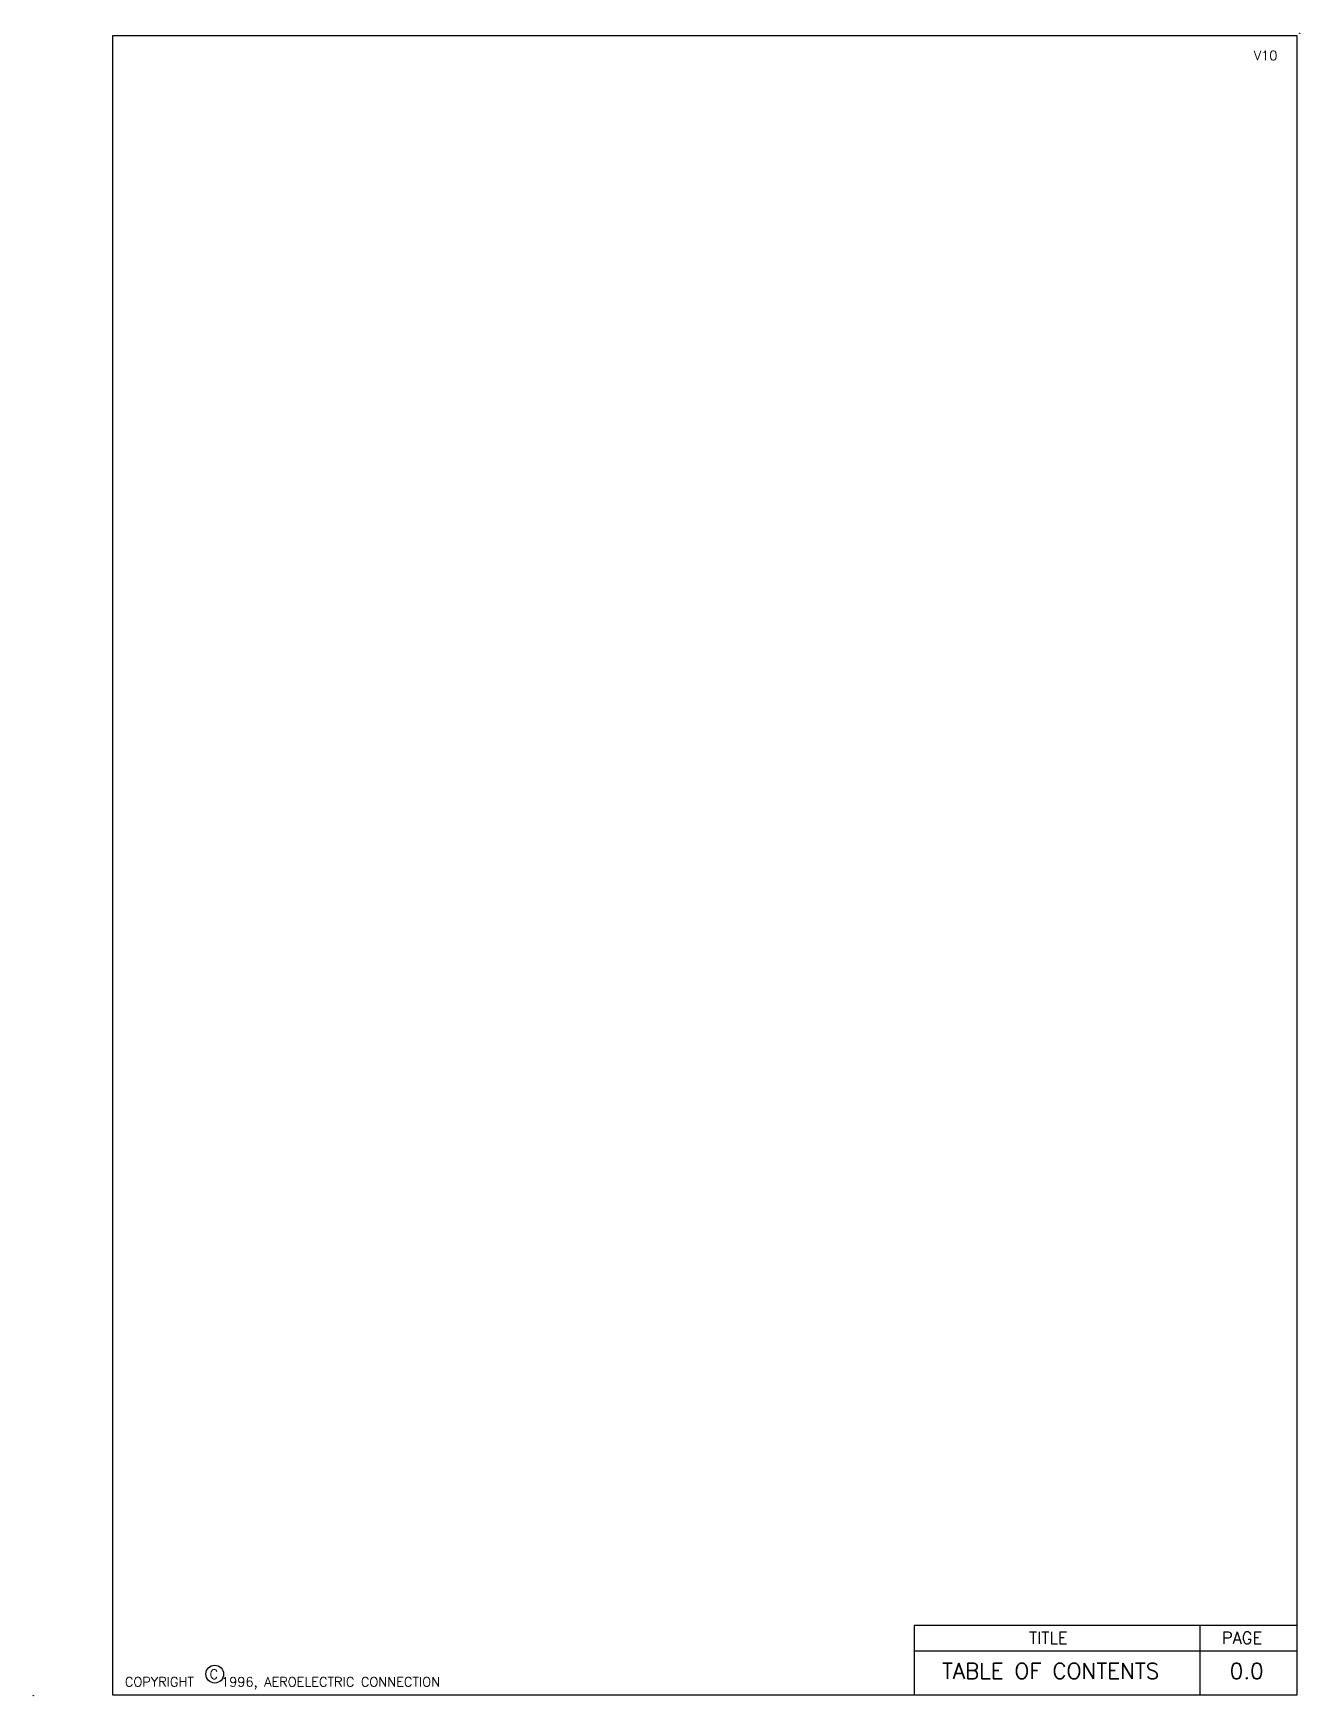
# Model space of a CAD drawing. Extents: x 0 to 8, y 0 to 10.5.
import ezdxf
from ezdxf.enums import TextEntityAlignment as Align

# ---------------------------------------------------------------- set-up
doc = ezdxf.new("R2010")
doc.units = 0
doc.header["$LTSCALE"] = 0.3
doc.layers.get('0').update_dxf_attribs({"linetype": 'CONTINUOUS'})
doc.styles.get("Standard").update_dxf_attribs({"font": 'ROMANS'})

msp = doc.modelspace()

# ---------------------------------------------------------------- linework, layer by layer
at = {"color": 0}
for p, q in [((8, 0.443), (5.575, 0.443)), ((5.575, 0.443), (5.575, 0.005)), ((7.385, 0.443), (7.385, 0.005)), ((8, 0.281), (5.575, 0.281))]:
    msp.add_line(p, q, dxfattribs=at)
msp.add_lwpolyline([(8, 0.005), (8, 10.505), (0.5, 10.505), (0.5, 0.005)], close=True, dxfattribs=at)
for centre, radius in [((8.016, 10.52), 0.001), ((1.148, 0.136), 0.0564), ((0, 0), 0.001)]:
    msp.add_circle(centre, radius, dxfattribs=at)

# ---------------------------------------------------------------- texts
for s, p in [('V10', (7.726, 10.35)), ('COPYRIGHT   1996, AEROELECTRIC CONNECTION', (0.579, 0.057)), ('C', (1.116, 0.105))]:
    msp.add_text(s, height=0.06, dxfattribs=at).set_placement(p)
for s, height, p in [('TITLE', 0.075, (6.425, 0.328)), ('TITLE', 0.075, (6.425, 0.328)), ('PAGE', 0.075, (7.651, 0.328)), ('PAGE', 0.075, (7.651, 0.328)), ('TABLE OF CONTENTS', 0.1, (6.44, 0.106)), ('0.0', 0.1, (7.681, 0.106))]:
    msp.add_text(s, height=height, dxfattribs=at).set_placement(p, align=Align.CENTER)

doc.saveas('drawing.dxf')
